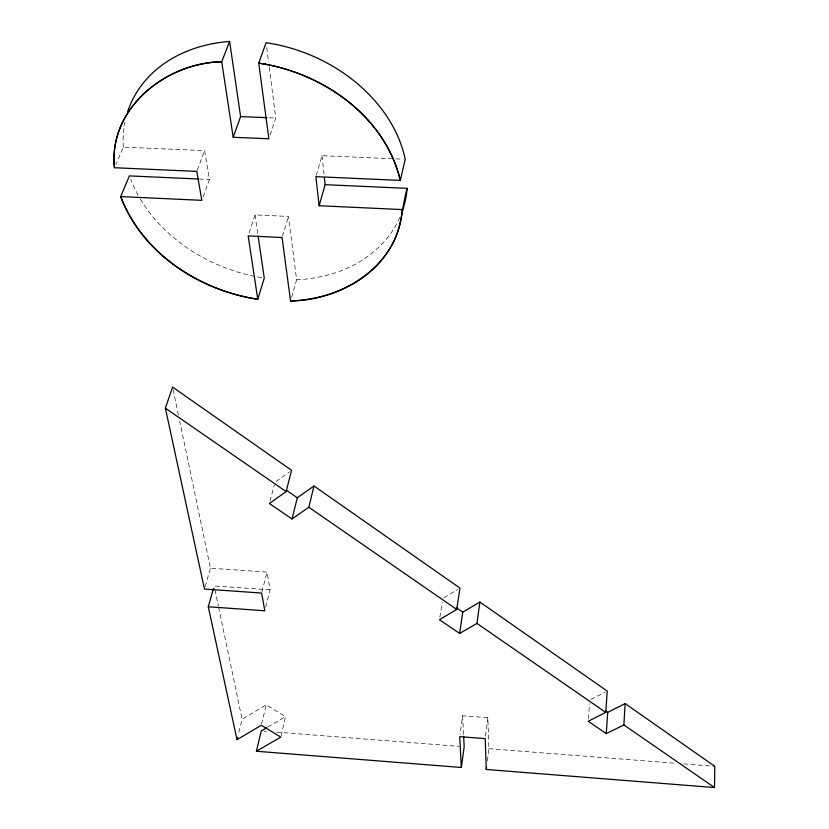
<?xml version="1.0" encoding="UTF-8"?>
<svg xmlns="http://www.w3.org/2000/svg" width="829" height="829" viewBox="0 0 829 829"><rect width="100%" height="100%" fill="white"/><g stroke="black" fill="none" stroke-linecap="round" stroke-linejoin="round"><path stroke-width="0.62" stroke-dasharray="4.14 3.11" d="M588.383 718.764L589.533 703.759M487.348 760.908L488.872 748.691L487.877 717.696L462.644 715.779L460.064 734.204M485.525 736.173L487.877 717.696M439.857 617.18L442.251 602.144M281.083 735.903L285.477 716.66L266.213 704.816L242.089 719.354L238.203 734.888M261.591 724.069L266.213 704.816M265.736 607.066L270.088 589.833L267.021 572.072L210.473 568.207L179.738 421.287M261.954 591.813L267.021 572.072M270.036 501.027L274.337 484.82M291.57 297.424L296.616 279.736L288.461 216.442L255.021 214.877L248.545 234.731M205.177 586.611L210.473 568.207M316.243 175.427L322.015 155.697L391.671 158.702M282.42 236.358L288.461 216.442M270.078 135.117L275.777 118.039L269.187 66.9M203.095 196.856L209.436 179.489L204.608 150.65L123.386 147.147L115.946 164.297M197.24 170.235L204.608 150.65M276.036 481.576L289.508 471.825M443.919 597.74L457.815 589.367M267.86 727.043L285.477 716.66M590.911 699.448L605.056 692.194M269.176 117.77L275.777 118.039M395.847 158.878L403.163 159.189M199.385 179.043L209.436 179.489M270.088 589.833L214.183 585.958L214.711 588.466M263.829 731.137L266.399 731.344M276.668 732.142L459.028 746.359M488.872 748.691L676.06 763.291M683.801 763.892L714.785 766.307M173.106 389.63L178.411 414.956M214.97 589.73L218.4 606.092M218.659 607.346L242.089 719.354M255.021 214.877L257.974 235.104M266.71 47.647L268.575 62.123M322.015 155.697L323.973 173.914M462.644 715.779L463.649 736.328M399.847 217.374A146.028 114.599 21.8 0 1 372.304 252.928A146.008 114.568 21.8 0 1 296.627 279.767M123.355 147.158A146.008 114.568 21.8 0 1 124.899 122.464M261.746 277.642A145.79 114.392 21.8 0 1 139.334 197.281M138.174 195.229A145.79 114.392 21.8 0 1 130.681 179.199"/><path stroke-width="1.24" d="M266.762 727.696L261.259 730.94L256.399 751.25L461.328 767.488L459.722 736.66L485.214 738.629L486.281 769.467L714.505 787.55L714.785 766.307L625.139 703.603L607.698 712.36L606.268 733.613L623.885 724.94L625.139 703.603M606.268 733.613L588.186 721.261L605.771 712.422L607.232 691.085L479.908 602.041L462.758 612.144L459.618 633.449L439.463 619.688L456.727 609.45L459.95 588.082L313.984 485.991L297.321 497.763L292.015 518.975L269.384 503.524L286.109 491.576L291.58 470.323L172.577 387.091L165.375 408.158L204.462 589.067L261.632 593.046L264.803 610.766L208.297 606.766L213.488 588.403M486.281 769.467L486.582 767.022M461.328 767.488L464.167 746.763L463.649 736.328M459.618 633.449L476.934 623.408L479.908 602.041M290.554 300.968C342.418 300.678 398.687 265.011 402.293 209.571L319.134 205.737L325.134 184.67L407.143 188.349C401.619 207.468 401.91 228.503 391.329 245.985C385.257 256.897 376.915 266.472 367.185 274.275C345.558 291.476 317.911 299.777 290.554 300.968L282.067 237.529L248.161 235.902L257.778 299.259C199.292 290.523 142.049 253.322 120.671 196.597L129.386 175.903L198.131 178.991M292.015 518.975L308.823 507.265L313.984 485.991M256.399 751.25L280.803 737.105L261.301 725.271L237.011 739.675L237.602 737.282M319.134 205.737L315.88 176.66L400.303 180.401L405.246 159.282A146.008 114.578 21.8 0 0 357.755 83.957A146.028 114.589 21.8 0 0 266.078 42.725L258.741 63.149L268.855 138.785L233.187 137.272L240.617 116.599L229.612 41.45A146.028 114.599 21.8 0 0 149.614 75.916A146.018 114.568 21.8 0 0 127.614 111.925M229.612 41.45L221.726 61.76L233.187 137.272M240.617 116.599L266.979 117.677M114.454 167.738C108.361 108.216 166.059 62.766 221.726 61.76C166.059 62.652 108.247 108.226 114.454 167.738L196.805 171.385L201.82 200.338L120.671 196.597C142.37 253.239 199.271 290.274 257.778 299.259L264.275 278.098L258.12 236.099M286.689 490.405L297.321 497.763M456.478 607.802L462.758 612.144M605.595 710.909L607.698 712.36M165.375 408.158L286.109 491.576M308.823 507.265L456.727 609.45M476.934 623.408L605.771 712.422M623.885 724.94L714.505 787.55M208.297 606.766L237.011 739.675M324.367 177.51L325.134 184.67M407.174 188.349A146.028 114.599 21.8 0 1 402.417 210.804M265.311 64.216L258.741 63.149C321.911 72.31 385.112 115.853 400.303 180.401C385.64 118.091 325.984 75.366 265.311 64.216"/></g></svg>
